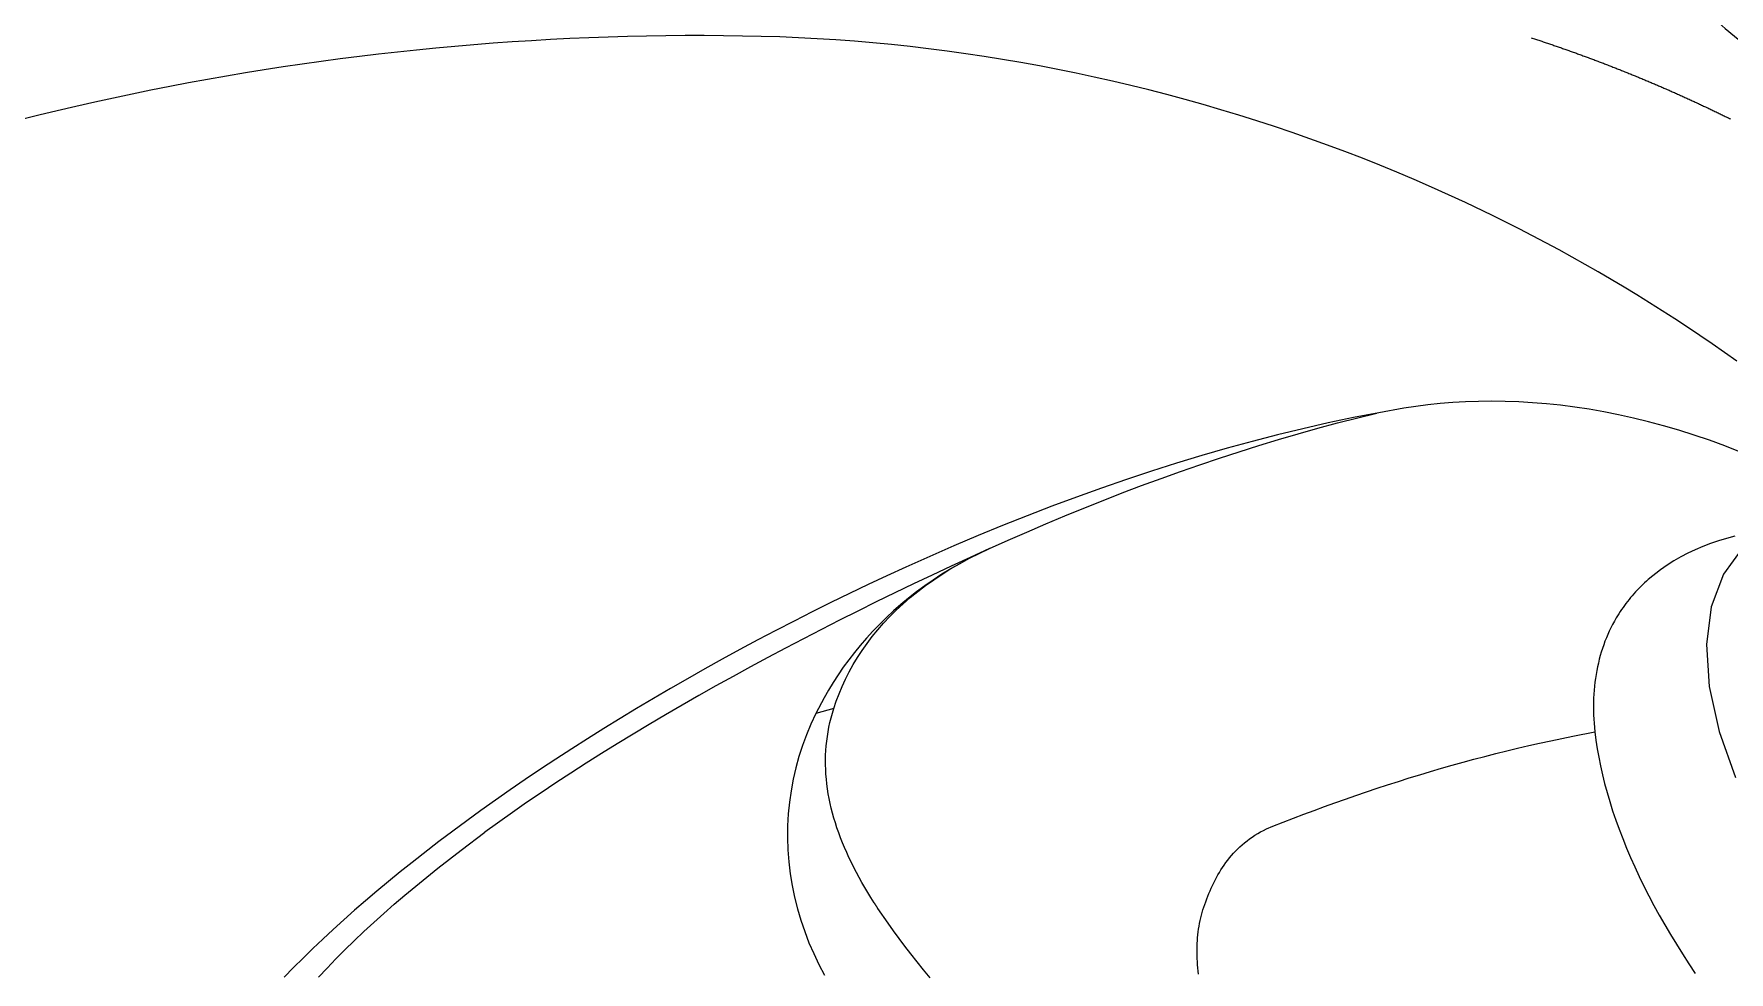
# Model space of a CAD drawing. Extents: x 938 to 1038, y 781 to 934.
# Drawn here: x 1011.87 to 1019.29, y 877.15 to 881.26 of the extents above; entities that cross this region are included whole.
import ezdxf

# ---------------------------------------------------------------- set-up
doc = ezdxf.new("R2010")
doc.units = 0
doc.header["$MEASUREMENT"] = 0
doc.layers.add('1', color=4, linetype='Continuous')

# ---------------------------------------------------------------- blocks, each defined once
blk = doc.blocks.new('VISTA')
at = {"layer": '1', "color": 3, "linetype": 'Continuous'}
blk.add_line((77.4913, 78.7416), (77.4132, 78.7205), dxfattribs=at)
for points in [[(80.2558, 80.9559), (80.1815, 80.9901), (80.1068, 81.0236), (80.0318, 81.0562), (79.9564, 81.088), (79.8808, 81.119), (79.8048, 81.1493), (79.7284, 81.1787), (79.6518, 81.2073), (79.5749, 81.2351), (79.4977, 81.2621), (79.4202, 81.2883), (79.3424, 81.3137), (79.2644, 81.3382), (79.1861, 81.3619), (79.1076, 81.3849), (79.0288, 81.4069), (78.9498, 81.4282), (78.8706, 81.4486), (78.7912, 81.4682), (78.7116, 81.487), (78.6318, 81.5049), (78.5518, 81.522), (78.4717, 81.5383), (78.3914, 81.5537), (78.3109, 81.5683), (78.2303, 81.582), (78.1496, 81.5949), (78.0688, 81.607), (77.9879, 81.6182), (77.9068, 81.6285), (77.8257, 81.638), (77.7445, 81.6466), (77.6632, 81.6543), (77.5819, 81.6612), (77.5006, 81.6672), (77.4192, 81.6724), (77.3378, 81.6767), (77.2562, 81.6801), (77.1743, 81.6827), (77.0922, 81.6844), (77.009, 81.6855), (76.9248, 81.686), (76.8406, 81.6859), (76.7565, 81.6852), (76.6725, 81.6839), (76.5884, 81.682), (76.5043, 81.6796), (76.4203, 81.6765), (76.3363, 81.6729), (76.2524, 81.6687), (76.1684, 81.664), (76.0845, 81.6586), (76.0007, 81.6527), (75.9169, 81.6462), (75.8331, 81.6391), (75.7494, 81.6314), (75.6658, 81.6231), (75.5822, 81.6143), (75.4987, 81.6049), (75.4152, 81.5949), (75.3319, 81.5844), (75.2486, 81.5732), (75.1654, 81.5615), (75.0823, 81.5493), (74.9993, 81.5364), (74.9164, 81.523), (74.8335, 81.509), (74.7508, 81.4944), (74.6682, 81.4793), (74.5857, 81.4636), (74.5034, 81.4473), (74.4211, 81.4305), (74.339, 81.413), (74.257, 81.3951), (74.1752, 81.3765), (74.0935, 81.3574), (74.0119, 81.3377), (73.9305, 81.3175)], [(81.4435, 80.2618), (81.3901, 80.2998), (81.3362, 80.3372), (81.2821, 80.3742), (81.2276, 80.4107), (81.1728, 80.4467), (81.1176, 80.4823), (81.0622, 80.5173), (81.0064, 80.5519), (80.9504, 80.586), (80.894, 80.6196), (80.8374, 80.6527), (80.7805, 80.6853), (80.7232, 80.7174), (80.6657, 80.749), (80.608, 80.7801), (80.5499, 80.8107), (80.4916, 80.8408), (80.433, 80.8704), (80.3742, 80.8994), (80.2558, 80.9559)], [(79.9868, 80.0557), (79.8765, 80.0362), (79.766, 80.0148), (79.6554, 79.9915), (79.5447, 79.9664), (79.4339, 79.9395), (79.3232, 79.9109), (79.2126, 79.8806), (79.1022, 79.8487), (78.9919, 79.8153), (78.8819, 79.7804), (78.7721, 79.744), (78.6628, 79.7062), (78.5538, 79.6671), (78.4453, 79.6268), (78.3373, 79.5852), (78.2299, 79.5425), (78.1231, 79.4986), (78.017, 79.4537), (77.8071, 79.3611)], [(81.4603, 79.8641), (81.3919, 79.8908), (81.3239, 79.9157), (81.2563, 79.9387), (81.1892, 79.9599), (81.1226, 79.9794), (81.0565, 79.9971), (80.9909, 80.0131), (80.9259, 80.0274), (80.8615, 80.0401), (80.7978, 80.0512), (80.7346, 80.0607), (80.6722, 80.0687), (80.6105, 80.0752), (80.5495, 80.0802), (80.4893, 80.0837), (80.4299, 80.0858), (80.3713, 80.0865), (80.3136, 80.0859), (80.2568, 80.084), (80.2009, 80.0808), (80.1459, 80.0763), (80.0919, 80.0706), (79.9868, 80.0557)], [(78.1727, 79.4417), (78.2545, 79.4783), (78.3368, 79.5144), (78.4195, 79.5498), (78.5026, 79.5847), (78.5862, 79.6188), (78.6701, 79.6523), (78.7544, 79.6851), (78.839, 79.7172), (78.9238, 79.7485), (79.009, 79.779), (79.0943, 79.8086), (79.1799, 79.8375), (79.2656, 79.8655), (79.3515, 79.8925), (79.4376, 79.9187), (79.5237, 79.9439), (79.6099, 79.9682), (79.6962, 79.9914), (79.8688, 80.0348)], [(81.4343, 79.4961), (81.3984, 79.4866), (81.3632, 79.4759), (81.3287, 79.464), (81.295, 79.4511), (81.262, 79.437), (81.2299, 79.4217), (81.1986, 79.4053), (81.1682, 79.3878), (81.1388, 79.3691), (81.1102, 79.3493), (81.0562, 79.3062)], [(78.1727, 79.4417), (78.0888, 79.4035), (78.0055, 79.365), (77.9226, 79.3262), (77.8403, 79.2871), (77.7585, 79.2478), (77.6773, 79.2082), (77.5966, 79.1683), (77.5166, 79.1282), (77.4372, 79.0878), (77.3585, 79.0472), (77.2805, 79.0064), (77.2032, 78.9654), (77.1266, 78.9241), (77.0508, 78.8827), (76.9758, 78.8411), (76.9015, 78.7992), (76.8282, 78.7573), (76.7556, 78.7151), (76.684, 78.6728), (76.6134, 78.6304), (76.5437, 78.5878), (76.475, 78.5452), (76.4073, 78.5024), (76.3407, 78.4595), (76.2752, 78.4166), (76.2108, 78.3736), (76.1475, 78.3305), (76.0855, 78.2874), (75.9651, 78.2011)], [(78.1727, 79.4417), (78.1286, 79.421), (78.0858, 79.3994), (78.0442, 79.3769), (78.0037, 79.3535), (77.9645, 79.3294), (77.9264, 79.3044), (77.8894, 79.2786), (77.8536, 79.2522), (77.819, 79.225), (77.7854, 79.1972), (77.753, 79.1688), (77.7217, 79.1398), (77.6915, 79.1102), (77.6625, 79.0801), (77.6345, 79.0495), (77.6076, 79.0184), (77.5818, 78.9869), (77.557, 78.9549), (77.5333, 78.9225), (77.5107, 78.8897), (77.4891, 78.8565), (77.4686, 78.823), (77.4491, 78.7891), (77.4132, 78.7205)], [(77.4912, 78.7416), (77.5022, 78.7744), (77.5145, 78.8069), (77.5281, 78.8391), (77.5429, 78.8712), (77.5591, 78.9029), (77.5765, 78.9343), (77.5953, 78.9655), (77.6155, 78.9963), (77.637, 79.0267), (77.6599, 79.0567), (77.6841, 79.0864), (77.7098, 79.1156), (77.7368, 79.1443), (77.7652, 79.1726), (77.7951, 79.2004), (77.8264, 79.2276), (77.8591, 79.2542), (77.8932, 79.2803), (77.9288, 79.3056), (77.9658, 79.3302), (78.0042, 79.3542), (78.0442, 79.3773), (78.0855, 79.3996), (78.1727, 79.4417)], [(81.4702, 79.4465), (81.3847, 79.3302), (81.3309, 79.1873), (81.3103, 79.0215), (81.3229, 78.8379), (81.3667, 78.6421), (81.4384, 78.4402)], [(77.8071, 79.3611), (77.7241, 79.323), (77.6416, 79.2844), (77.5597, 79.2452), (77.4783, 79.2055), (77.3976, 79.1654), (77.3175, 79.1248), (77.238, 79.0837), (77.1592, 79.0423), (77.0811, 79.0004), (77.0038, 78.9582), (76.9272, 78.9156), (76.8514, 78.8727), (76.7764, 78.8296), (76.7022, 78.7861), (76.6289, 78.7425), (76.5564, 78.6986), (76.4849, 78.6545), (76.4142, 78.6102), (76.3445, 78.5657), (76.2758, 78.5211), (76.2081, 78.4763), (76.1414, 78.4314), (76.0757, 78.3864), (76.0111, 78.3413), (75.9475, 78.2961), (75.8851, 78.2508), (75.8237, 78.2054), (75.7634, 78.16), (75.6462, 78.069)], [(81.0562, 79.3062), (81.0479, 79.2988), (81.0397, 79.2913), (81.0316, 79.2836), (81.0237, 79.2759), (81.0159, 79.2681), (81.0082, 79.2602), (81.0007, 79.2521), (80.9933, 79.244), (80.9861, 79.2357), (80.979, 79.2274), (80.972, 79.2189), (80.9652, 79.2104), (80.9585, 79.2017), (80.9519, 79.193), (80.9456, 79.1841), (80.9393, 79.1752), (80.9332, 79.1661), (80.9273, 79.157), (80.9158, 79.1384)], [(80.9158, 79.1384), (80.9078, 79.1244), (80.9001, 79.1102), (80.8927, 79.0958), (80.8857, 79.0812), (80.879, 79.0664), (80.8727, 79.0514), (80.8667, 79.0362), (80.861, 79.0208), (80.8556, 79.0052), (80.8506, 78.9894), (80.8459, 78.9735), (80.8416, 78.9574), (80.8376, 78.9411), (80.8339, 78.9246), (80.8306, 78.908), (80.8277, 78.8912), (80.825, 78.8742), (80.8228, 78.8571), (80.8208, 78.8398), (80.8192, 78.8223), (80.818, 78.8047), (80.8171, 78.787), (80.8166, 78.7691), (80.8164, 78.7511), (80.8166, 78.7329), (80.8171, 78.7146), (80.818, 78.6961), (80.8192, 78.6775), (80.8227, 78.6399)], [(77.4132, 78.7205), (77.3918, 78.6744), (77.3723, 78.6275), (77.3547, 78.5799), (77.3391, 78.5316), (77.3255, 78.4826), (77.3139, 78.4329), (77.3045, 78.3827), (77.2972, 78.3319), (77.2921, 78.2807), (77.2892, 78.229), (77.2886, 78.1769), (77.2902, 78.1244), (77.2943, 78.0717), (77.3006, 78.0194), (77.3091, 77.9676), (77.3197, 77.9164), (77.3325, 77.8657), (77.3474, 77.8157), (77.3642, 77.7664), (77.383, 77.7177), (77.4038, 77.6697), (77.4264, 77.6225), (77.4508, 77.576)], [(77.6683, 77.8926), (77.6542, 77.9147), (77.6406, 77.9367), (77.6275, 77.9588), (77.6147, 77.9807), (77.6025, 78.0027), (77.5906, 78.0246), (77.5793, 78.0464), (77.5684, 78.0682), (77.558, 78.09), (77.548, 78.1118), (77.5385, 78.1335), (77.5295, 78.1552), (77.521, 78.1769), (77.513, 78.1985), (77.5056, 78.22), (77.4986, 78.2415), (77.4921, 78.263), (77.4861, 78.2844), (77.4807, 78.3058), (77.4757, 78.3271), (77.4713, 78.3484), (77.4675, 78.3696), (77.4641, 78.3908), (77.4613, 78.412), (77.4591, 78.4331), (77.4573, 78.4542), (77.4562, 78.4752), (77.4555, 78.4961), (77.4555, 78.517), (77.4559, 78.5378), (77.457, 78.5585), (77.4586, 78.5791), (77.4607, 78.5997), (77.4634, 78.6202), (77.4666, 78.6406), (77.4704, 78.6609), (77.4748, 78.6812), (77.4797, 78.7014), (77.4912, 78.7416)], [(79.4136, 78.2276), (79.4582, 78.2452), (79.5031, 78.2625), (79.5482, 78.2797), (79.5934, 78.2966), (79.6389, 78.3133), (79.6846, 78.3298), (79.7304, 78.346), (79.7765, 78.362), (79.8227, 78.3778), (79.8691, 78.3933), (79.9156, 78.4085), (79.9623, 78.4235), (80.0091, 78.4382), (80.0561, 78.4526), (80.1033, 78.4667), (80.1505, 78.4806), (80.1979, 78.4941), (80.2454, 78.5074), (80.293, 78.5203), (80.3408, 78.5329), (80.3886, 78.5452), (80.4365, 78.5571), (80.4845, 78.5687), (80.5327, 78.58), (80.5808, 78.5909), (80.6291, 78.6014), (80.6774, 78.6116), (80.7258, 78.6214), (80.8227, 78.6399)], [(80.8227, 78.6399), (80.8272, 78.6034), (80.8327, 78.5664), (80.8392, 78.529), (80.8468, 78.491), (80.8553, 78.4526), (80.865, 78.4138), (80.8756, 78.3745), (80.8873, 78.3348), (80.9001, 78.2947), (80.9138, 78.2544), (80.9286, 78.2137), (80.9443, 78.1729), (80.961, 78.1318), (80.9787, 78.0905), (80.9973, 78.0489), (81.0169, 78.0072), (81.0374, 77.9653), (81.0588, 77.9233), (81.0812, 77.881), (81.1044, 77.8387), (81.1285, 77.7962), (81.1535, 77.7537), (81.1793, 77.711), (81.2061, 77.6682), (81.2336, 77.6254), (81.262, 77.5825)], [(75.237, 77.5671), (75.2742, 77.6068), (75.3127, 77.6466), (75.3524, 77.6864), (75.3933, 77.7263), (75.4354, 77.7662), (75.4785, 77.806), (75.5228, 77.8459), (75.5681, 77.8857), (75.6144, 77.9255), (75.6618, 77.9652), (75.71, 78.0048), (75.7593, 78.0443), (75.8094, 78.0837), (75.8604, 78.1229), (75.9651, 78.2011)], [(79.1149, 77.8849), (79.1193, 77.897), (79.1238, 77.909), (79.1285, 77.921), (79.1333, 77.9329), (79.1383, 77.9447), (79.1435, 77.9564), (79.1489, 77.9681), (79.1545, 77.9797), (79.1603, 77.9912), (79.1664, 78.0025), (79.1727, 78.0138), (79.1792, 78.0249), (79.186, 78.0359), (79.193, 78.0468), (79.2003, 78.0575), (79.2078, 78.0681), (79.2157, 78.0785), (79.2238, 78.0887), (79.2322, 78.0988), (79.241, 78.1087), (79.25, 78.1183), (79.2594, 78.1278), (79.2691, 78.137), (79.2791, 78.1461), (79.2895, 78.1549), (79.3002, 78.1634), (79.3113, 78.1717), (79.3228, 78.1797), (79.3346, 78.1875), (79.3468, 78.195), (79.3594, 78.2022), (79.3724, 78.209), (79.3857, 78.2156), (79.4136, 78.2276)], [(75.6462, 78.069), (75.5938, 78.0271), (75.5424, 77.9851), (75.492, 77.9432), (75.4427, 77.9012), (75.3944, 77.8593), (75.3471, 77.8174), (75.3009, 77.7755), (75.2557, 77.7336), (75.2116, 77.6918), (75.1687, 77.6501), (75.1268, 77.6084), (75.086, 77.5668)], [(77.6844, 77.8679), (77.6836, 77.8691), (77.6827, 77.8704), (77.6819, 77.8716), (77.6811, 77.8728), (77.6803, 77.8741), (77.6795, 77.8753), (77.6787, 77.8766), (77.6779, 77.8778), (77.6771, 77.879), (77.6762, 77.8803), (77.6754, 77.8815), (77.6746, 77.8827), (77.6738, 77.884), (77.673, 77.8852), (77.6722, 77.8864), (77.6714, 77.8877), (77.6706, 77.8889), (77.6698, 77.8901), (77.6683, 77.8926)], [(77.9136, 77.5643), (77.8846, 77.5994), (77.8564, 77.6342), (77.8291, 77.6686), (77.8027, 77.7027), (77.7772, 77.7364), (77.7526, 77.7697), (77.7289, 77.8028), (77.6844, 77.8679)], [(79.0879, 77.58), (79.0862, 77.5937), (79.0848, 77.6074), (79.0837, 77.6209), (79.0827, 77.6344), (79.082, 77.6478), (79.0816, 77.6611), (79.0813, 77.6744), (79.0814, 77.6875), (79.0816, 77.7006), (79.0821, 77.7136), (79.0829, 77.7265), (79.0839, 77.7393), (79.0851, 77.752), (79.0866, 77.7646), (79.0883, 77.7771), (79.0903, 77.7895), (79.0925, 77.8018), (79.095, 77.814), (79.0977, 77.826), (79.1006, 77.838), (79.1038, 77.8499), (79.1073, 77.8617), (79.1149, 77.8849)]]:
    blk.add_lwpolyline(points, dxfattribs=at)
at = {"layer": '1', "color": 2}
blk.add_lwpolyline([(80.5435, 81.6768), (80.5625, 81.6706, -0.00072), (80.5815, 81.6643, -0.000719), (80.6004, 81.658, -0.00072), (80.6194, 81.6516, -0.000724), (80.6383, 81.6451, -0.000726), (80.6572, 81.6386, -0.000729), (80.6761, 81.632, -0.000731), (80.695, 81.6254, -0.000734), (80.7138, 81.6187, -0.000737), (80.7327, 81.612, -0.00074), (80.7515, 81.6052, -0.000742), (80.7703, 81.5983, -0.000745), (80.7891, 81.5914, -0.000748), (80.8079, 81.5844, -0.000751), (80.8267, 81.5774, -0.000753), (80.8454, 81.5703, -0.000756), (80.8642, 81.5631, -0.000759), (80.8829, 81.5559, -0.000762), (80.9016, 81.5487, -0.000764), (80.9203, 81.5413, -0.000767), (80.9389, 81.5339, -0.000769), (80.9576, 81.5265, -0.000772), (80.9762, 81.519, -0.000775), (80.9948, 81.5114, -0.000777), (81.0134, 81.5038, -0.00078), (81.0319, 81.4961, -0.000783), (81.0505, 81.4884, -0.000785), (81.069, 81.4806, -0.000789), (81.0875, 81.4727, -0.000791), (81.1059, 81.4648, -0.00079), (81.1244, 81.4568, -0.000789), (81.1428, 81.4488, -0.000785), (81.1612, 81.4407, -0.000783), (81.1796, 81.4325, -0.00078), (81.1979, 81.4243, -0.000778), (81.2162, 81.416, -0.000775), (81.2345, 81.4077, -0.000773), (81.2527, 81.3993, -0.00077), (81.271, 81.3909, -0.000768), (81.2892, 81.3824, -0.000766), (81.3073, 81.3739, -0.000764), (81.3255, 81.3653, -0.000763), (81.3436, 81.3566, -0.00076), (81.3616, 81.3479, -0.000752), (81.3797, 81.3392, -0.000748), (81.3977, 81.3304, -0.00075), (81.4157, 81.3215, -0.000751)], format="xyb", dxfattribs=at)
at = {"layer": '1', "color": 3}
blk.add_arc((85.7626, 86.8997), 6.7782, 219.11246, 233.44856, dxfattribs=at)

msp = doc.modelspace()

# ---------------------------------------------------------------- block references
at = {"layer": '1'}
msp.add_blockref('VISTA', (937.8767, 799.5644), dxfattribs=at)

doc.saveas('drawing.dxf')
